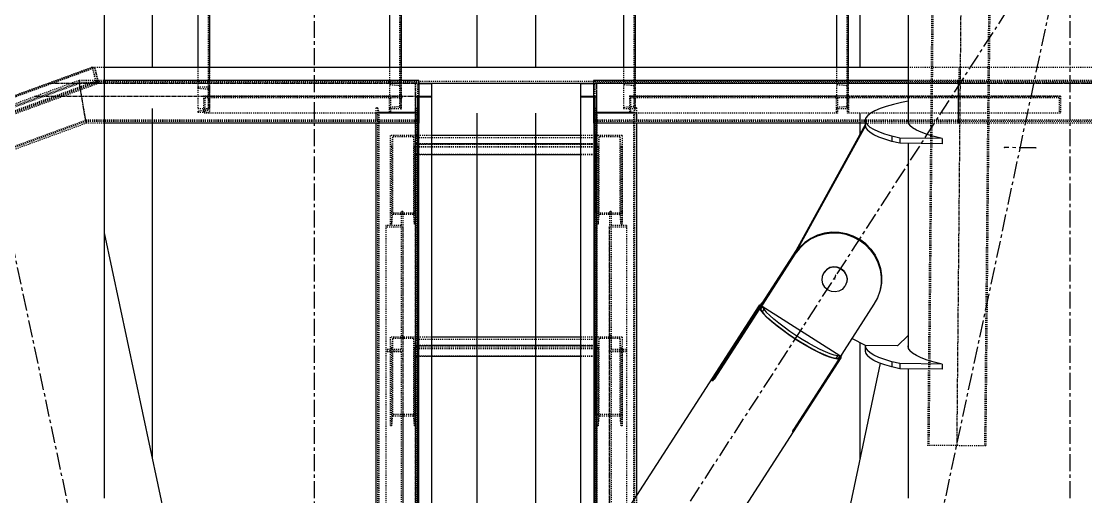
# Model space of a CAD drawing. Header units: millimetres. Extents: x 5143 to 30813, y 232 to 21408.
# Drawn here: x 11877.3 to 12377.2, y 3986.4 to 4209.4 of the extents above; entities that cross this region are included whole.
import ezdxf

# ---------------------------------------------------------------- set-up
doc = ezdxf.new("R2010")
doc.units = ezdxf.units.MM
doc.header["$LTSCALE"] = 0.25
for name, pattern in [('CENTER', [50.8, 31.75, -6.35, 6.35, -6.35]), ('XKITLINE00', [0]), ('XKITLINE02', [4, 2, -2]), ('XKITLINE03', [6, 3, -1, 1, -1])]:
    doc.linetypes.add(name, pattern=pattern)

msp = doc.modelspace()

# ---------------------------------------------------------------- linework, layer by layer
at = {"color": 8, "linetype": 'CENTER'}
for p, q in [((12370, 3985.69), (12370, 5629.8)), ((12015, 3096.7), (12015, 4763.35)), ((12015, 3440.27), (11840, 4260.27)), ((11840, 3440.27), (12370, 4260.27)), ((12195, 3440.27), (12370, 4260.27)), ((12353.9, 4150.03), (12339.07, 4150.17)), ((12259.24, 4088.39), (12259.81, 4090.32))]:
    msp.add_line(p, q, dxfattribs=at)
at = {"color": 3, "linetype": 'XKITLINE02'}
for p, q in [((12307.43, 4489.61), (12303, 4010.44)), ((12308.03, 4489.61), (12303.6, 4010.43)), ((12334.13, 4489.37), (12329.7, 4010.19)), ((12334.73, 4489.36), (12330.3, 4010.19)), ((12160.17, 4292.28), (12160.17, 4168.28)), ((12164.97, 4292.28), (12164.97, 4168.28)), ((12165.67, 4292.28), (12165.67, 4168.28)), ((12260.17, 4292.28), (12260.17, 4168.28)), ((12264.97, 4292.28), (12264.97, 4168.28)), ((12265.67, 4292.28), (12265.67, 4168.28)), ((11960.17, 4280.28), (11960.17, 4168.27)), ((11964.97, 4280.28), (11964.97, 4168.27)), ((11965.67, 4280.28), (11965.67, 4168.27)), ((12050.17, 4280.27), (12050.17, 4168.27)), ((12054.97, 4280.27), (12054.97, 4168.27)), ((12055.67, 4280.27), (12055.67, 4168.27)), ((11910.64, 4187.81), (11656.24, 4094.91)), ((11911.7, 4187.59), (11657.83, 4094.88)), ((11911.75, 4187.58), (11657.9, 4094.88)), ((11910.59, 4187.82), (11763.8, 4134.22)), ((11910.64, 4187.81), (11910.59, 4187.82)), ((11910.59, 4187.82), (11912.38, 4180.49)), ((11916.2, 4187.77), (11910.59, 4187.77)), ((11910.64, 4187.77), (11910.59, 4187.77)), ((11910.59, 4187.77), (11912.43, 4180.27)), ((11910.64, 4187.81), (11912.25, 4181.31)), ((11910.64, 4187.77), (11912.3, 4181.12)), ((11911.64, 4187.77), (11913.24, 4181.12)), ((11911.69, 4187.77), (11913.53, 4180.27)), ((11911.75, 4187.58), (11911.7, 4187.59)), ((11911.7, 4187.59), (11913.25, 4181.1)), ((11911.75, 4187.58), (11913.53, 4180.25)), ((12318.09, 4187.77), (12293.8, 4187.77)), ((12446.2, 4187.77), (12317.67, 4187.77)), ((12317.67, 4187.77), (12317.67, 4180.27)), ((12317.69, 4187.77), (12317.7, 4181.12)), ((12318.08, 4187.77), (12318.06, 4181.12)), ((12446.2, 4187.77), (12318.08, 4187.77)), ((12318.09, 4187.77), (12318.08, 4187.77)), ((12318.09, 4187.77), (12318.09, 4180.27)), ((12318.09, 4187.77), (12318.09, 4180.27)), ((12318.09, 4187.77), (12318.09, 4180.27)), ((11904.49, 4180.19), (11649.65, 4087.12)), ((11904.64, 4180.82), (11650.08, 4087.84)), ((11912.25, 4181.31), (11657.36, 4088.23)), ((11912.38, 4180.49), (11657.38, 4087.37)), ((11913.25, 4181.1), (11658.86, 4088.2)), ((11913.53, 4180.25), (11659.12, 4087.35)), ((11904.49, 4181.67), (11763.8, 4130.28)), ((12064, 4181.58), (11904.22, 4181.58)), ((11904.22, 4181.58), (11907.59, 4161.58)), ((11904.22, 4181.57), (11907.61, 4161.52)), ((11904.49, 4181.67), (11904.64, 4180.82)), ((11904.64, 4180.82), (11904.49, 4180.19)), ((11904.66, 4180.73), (11904.49, 4180.2)), ((11904.49, 4180.2), (11907.39, 4162.96)), ((12064, 4180.2), (11904.49, 4180.2)), ((11904.49, 4180.19), (11907.41, 4162.91)), ((11904.51, 4181.58), (11904.66, 4180.73)), ((12064, 4180.73), (11904.66, 4180.73)), ((11913.25, 4181.1), (11912.25, 4181.31)), ((12318.09, 4181.12), (11912.3, 4181.12)), ((11913.53, 4180.25), (11912.38, 4180.49)), ((12064, 4180.27), (11912.43, 4180.27)), ((11913.53, 4180.27), (11912.43, 4180.27)), ((12050.17, 4180.27), (12050.17, 4179.59)), ((12055.67, 4180.27), (12050.17, 4180.27)), ((12055.67, 4180.27), (12055.67, 4168.27)), ((12062.5, 4180.27), (12062.5, 3025.09)), ((12070, 4180.27), (12062.5, 4180.27)), ((12062.5, 4180.27), (12062.5, 4173.79)), ((12064, 4179.84), (12063.35, 4179.83)), ((12063.35, 4179.83), (12063.35, 3024.64)), ((12063.35, 4179.83), (12063.35, 4174.23)), ((12070, 4180.27), (12070, 4180)), ((12147.5, 4180.27), (12140, 4180.27)), ((12140, 4180.27), (12140, 4180)), ((12317.43, 4180.73), (12146, 4180.73)), ((12318.09, 4180.27), (12146, 4180.27)), ((12317.36, 4180.2), (12146, 4180.2)), ((12146.65, 4179.83), (12146, 4179.84)), ((12146.65, 4179.83), (12146.65, 4174.23)), ((12146.65, 4179.83), (12146.65, 3024.64)), ((12147.5, 4180.27), (12147.5, 4173.79)), ((12147.5, 4180.27), (12147.5, 3025.09)), ((12160.17, 4180.28), (12160.17, 4179.6)), ((12165.67, 4180.28), (12160.17, 4180.28)), ((12165.67, 4180.28), (12165.67, 4168.28)), ((12260.17, 4180.28), (12260.17, 4179.6)), ((12265.67, 4180.28), (12260.17, 4180.28)), ((12265.67, 4180.28), (12265.67, 4168.28)), ((12317.43, 4181.58), (12293.8, 4181.58)), ((12317.43, 4181.58), (12317.35, 4181.58)), ((12317.35, 4181.58), (12317.35, 4161.58)), ((12480.92, 4181.58), (12317.35, 4181.58)), ((12317.35, 4181.58), (12317.35, 4161.58)), ((12317.43, 4180.73), (12317.36, 4180.2)), ((12317.43, 4180.73), (12317.36, 4180.2)), ((12317.36, 4180.2), (12317.36, 4162.96)), ((12479.55, 4180.2), (12317.36, 4180.2)), ((12317.36, 4180.2), (12317.36, 4162.96)), ((12317.43, 4181.58), (12317.43, 4180.73)), ((12317.43, 4181.58), (12317.43, 4180.73)), ((12480.22, 4180.73), (12317.43, 4180.73)), ((12491.24, 4180.27), (12317.67, 4180.27)), ((12491.06, 4181.12), (12317.7, 4181.12)), ((12318.09, 4181.12), (12318.09, 4181.12)), ((12318.09, 4180.27), (12318.09, 4180.27)), ((11960.17, 4178.56), (11960.17, 4177.88)), ((11965.67, 4178.56), (11960.17, 4178.56)), ((11964.97, 4177.5), (11960.17, 4177.88)), ((11964.97, 4177.5), (11964.97, 4167.62)), ((11965.67, 4178.56), (11965.67, 4166.56)), ((12054.97, 4179.21), (12050.17, 4179.59)), ((12054.97, 4179.21), (12054.97, 4169.34)), ((12164.97, 4179.21), (12160.17, 4179.6)), ((12164.97, 4179.21), (12164.97, 4169.34)), ((12264.97, 4179.21), (12260.17, 4179.6)), ((12264.97, 4179.21), (12264.97, 4169.34)), ((12056.11, 4174.29), (11962.92, 4174.29)), ((11962.92, 4174.29), (11962.92, 4166.29)), ((12056.11, 4173.49), (11963.53, 4173.49)), ((11963.53, 4173.49), (11963.53, 4166.29)), ((11969.03, 4174.29), (11969.03, 4173.49)), ((12050.01, 4174.29), (12050.01, 4166.29)), ((12050.62, 4173.49), (12050.62, 4166.29)), ((12056.11, 4174.29), (12056.11, 4173.49)), ((12062.5, 4173.79), (12062.5, 3018.6)), ((12064, 4173.79), (12062.5, 4173.79)), ((12063.35, 4174.23), (12063.35, 3019.05)), ((12064, 4174.22), (12063.35, 4174.23)), ((12070, 4174.06), (12070, 4173.79)), ((12070, 4174.06), (12070, 3024.82)), ((12140, 4174.06), (12140, 3024.82)), ((12146.65, 4174.23), (12146, 4174.22)), ((12147.5, 4173.79), (12146, 4173.79)), ((12146.65, 4174.23), (12146.65, 3019.05)), ((12147.5, 4173.79), (12147.5, 3018.6)), ((12265.82, 4174.29), (12162.92, 4174.29)), ((12162.92, 4174.29), (12162.92, 4166.29)), ((12265.82, 4173.49), (12163.5, 4173.49)), ((12163.5, 4173.49), (12163.5, 4166.29)), ((12168.74, 4174.29), (12168.74, 4173.49)), ((12260.01, 4174.29), (12260.01, 4166.29)), ((12365.37, 4174.29), (12260.08, 4174.29)), ((12260.08, 4174.29), (12260.08, 4173.49)), ((12364.8, 4173.49), (12260.08, 4173.49)), ((12359.69, 4173.49), (12260.08, 4173.49)), ((12260.59, 4173.49), (12260.59, 4166.29)), ((12265.19, 4173.49), (12265.19, 4166.29)), ((12265.76, 4174.29), (12265.76, 4166.29)), ((12265.82, 4174.29), (12265.82, 4173.49)), ((12359.69, 4174.29), (12359.69, 4173.49)), ((12364.8, 4173.49), (12364.8, 4166.29)), ((12365.37, 4174.29), (12365.37, 4166.29)), ((11965.67, 4168.27), (11960.17, 4168.27)), ((11964.97, 4167.62), (11960.17, 4167.24)), ((11960.17, 4167.24), (11960.17, 4166.56)), ((11965.67, 4166.56), (11960.17, 4166.56)), ((12050.62, 4166.29), (11962.92, 4166.29)), ((12044.65, 4168.77), (12043.8, 4168.77)), ((12043.8, 4168.77), (12043.8, 4166.73)), ((12044.65, 4168.77), (12045.15, 4166.73)), ((12044.65, 4168.77), (12044.65, 3002.41)), ((12045.18, 4166.61), (12045.18, 3000.84)), ((12054.97, 4169.34), (12050.17, 4168.95)), ((12050.17, 4168.95), (12050.17, 4168.27)), ((12055.67, 4168.27), (12050.17, 4168.27)), ((12055.67, 4168.27), (12050.17, 4168.27)), ((12062.42, 4166.61), (12062.42, 3000.84)), ((12062.95, 4168.77), (12062.45, 4166.73)), ((12063.8, 4168.77), (12062.95, 4168.77)), ((12062.95, 4168.77), (12062.95, 3002.41)), ((12063.8, 4168.77), (12063.8, 4166.73)), ((12147.05, 4168.77), (12146.2, 4168.77)), ((12146.2, 4168.77), (12146.2, 4166.73)), ((12147.05, 4168.77), (12147.55, 4166.73)), ((12147.05, 4168.77), (12147.05, 3002.41)), ((12147.58, 4166.61), (12147.58, 3000.84)), ((12164.97, 4169.34), (12160.17, 4168.96)), ((12160.17, 4168.96), (12160.17, 4168.28)), ((12165.67, 4168.28), (12160.17, 4168.28)), ((12165.67, 4168.28), (12160.17, 4168.28)), ((12260.59, 4166.29), (12162.92, 4166.29)), ((12164.82, 4166.61), (12164.82, 3000.84)), ((12165.35, 4168.77), (12164.85, 4166.73)), ((12166.2, 4168.77), (12165.35, 4168.77)), ((12165.35, 4168.77), (12165.35, 3002.41)), ((12166.2, 4168.77), (12166.2, 4166.73)), ((12264.97, 4169.34), (12260.17, 4168.96)), ((12260.17, 4168.96), (12260.17, 4168.28)), ((12265.67, 4168.28), (12260.17, 4168.28)), ((12265.67, 4168.28), (12260.17, 4168.28)), ((12365.37, 4166.29), (12265.19, 4166.29)), ((11907.41, 4162.91), (11653.2, 4070.06)), ((11907.74, 4162.47), (11653.84, 4069.73)), ((11907.89, 4161.62), (11735.47, 4098.64)), ((11907.39, 4162.96), (11907.74, 4162.43)), ((12064, 4162.96), (11907.39, 4162.96)), ((11907.41, 4162.91), (11907.74, 4162.47)), ((11916.2, 4161.58), (11907.59, 4161.58)), ((11907.74, 4162.47), (11907.89, 4161.62)), ((11907.74, 4162.43), (11907.89, 4161.58)), ((12064, 4162.43), (11907.74, 4162.43)), ((12043.8, 4162.98), (12043.8, 4161.58)), ((12043.8, 4162.98), (12043.8, 4161.58)), ((12063.8, 4162.98), (12063.8, 3828.57)), ((12063.8, 4162.98), (12063.8, 4161.58)), ((12317.36, 4162.96), (12146, 4162.96)), ((12317.43, 4162.43), (12146, 4162.43)), ((12146.2, 4162.98), (12146.2, 4161.58)), ((12146.2, 4162.98), (12146.2, 4161.58)), ((12166.2, 4162.98), (12166.2, 3987)), ((12166.2, 4162.98), (12166.2, 4161.58)), ((12317.43, 4161.58), (12273.71, 4161.58)), ((12317.43, 4161.58), (12317.35, 4161.58)), ((12446.2, 4161.58), (12317.35, 4161.58)), ((12317.36, 4162.96), (12317.43, 4162.43)), ((12462.18, 4162.96), (12317.36, 4162.96)), ((12317.36, 4162.96), (12317.43, 4162.43)), ((12317.43, 4162.43), (12317.43, 4161.58)), ((12461.79, 4162.43), (12317.43, 4162.43)), ((12317.43, 4162.43), (12317.43, 4161.58)), ((12050.5, 4155.79), (12050.5, 4150.59)), ((12062.5, 4155.79), (12050.5, 4155.79)), ((12050.5, 4155.79), (12050.5, 4114.25)), ((12051.56, 4155.13), (12051.18, 4150.59)), ((12061.43, 4155.13), (12051.56, 4155.13)), ((12051.56, 4155.13), (12051.56, 4118.79)), ((12061.43, 4155.13), (12061.82, 4150.59)), ((12061.43, 4155.13), (12061.43, 4118.79)), ((12062.5, 4155.79), (12062.5, 4146.7)), ((12070, 4155.79), (12062.5, 4155.79)), ((12062.5, 4155.79), (12062.5, 4150.59)), ((12062.5, 4155.79), (12062.5, 4114.25)), ((12147.5, 4155.79), (12140, 4155.79)), ((12147.5, 4155.79), (12147.5, 4146.7)), ((12147.5, 4155.79), (12147.5, 4119.45)), ((12147.5, 4155.79), (12147.5, 4150.59)), ((12159.5, 4155.79), (12147.5, 4155.79)), ((12148.56, 4155.13), (12148.18, 4150.59)), ((12148.56, 4155.13), (12148.56, 4118.79)), ((12158.43, 4155.13), (12148.56, 4155.13)), ((12158.43, 4155.13), (12158.43, 4118.79)), ((12158.43, 4155.13), (12158.82, 4150.59)), ((12159.5, 4155.79), (12159.5, 4119.45)), ((12159.5, 4155.79), (12159.5, 4150.59)), ((12051.18, 4150.59), (12050.5, 4150.59)), ((12051.18, 4150.59), (12051.18, 4114.25)), ((12062.5, 4150.59), (12061.82, 4150.59)), ((12061.82, 4150.59), (12061.82, 4114.25)), ((12147.5, 4154.78), (12062.5, 4154.78)), ((12070, 4151.9), (12062.5, 4151.9)), ((12147.5, 4151.58), (12062.5, 4151.58)), ((12147.5, 4150.59), (12062.5, 4150.59)), ((12147.5, 4150.37), (12062.5, 4150.37)), ((12147.5, 4151.9), (12140, 4151.9)), ((12147.5, 4150.59), (12147.5, 4114.25)), ((12148.18, 4150.59), (12147.5, 4150.59)), ((12148.18, 4150.59), (12148.18, 4114.25)), ((12158.82, 4150.59), (12158.82, 4114.25)), ((12159.5, 4150.59), (12158.82, 4150.59)), ((12159.5, 4150.59), (12159.5, 4114.25)), ((12147.5, 4146.92), (12062.5, 4146.92)), ((12070, 4146.7), (12062.5, 4146.7)), ((12147.5, 4146.7), (12140, 4146.7)), ((12056.5, 4120.16), (12055.7, 4120.16)), ((12055.7, 4120.16), (12055.7, 4113.6)), ((12055.7, 4120.16), (12055.7, 4055.44)), ((12056.5, 4120.16), (12056.5, 4112.87)), ((12056.5, 4120.16), (12056.5, 4054.71)), ((12153.5, 4120.16), (12153.5, 4054.71)), ((12154.3, 4120.16), (12153.5, 4120.16)), ((12154.3, 4120.16), (12154.3, 4055.44)), ((12062.5, 4119.45), (12050.5, 4119.45)), ((12051.56, 4118.79), (12051.18, 4114.25)), ((12061.43, 4118.79), (12051.56, 4118.79)), ((12061.43, 4118.79), (12061.82, 4114.25)), ((12147.5, 4119.45), (12147.5, 4114.25)), ((12159.5, 4119.45), (12147.5, 4119.45)), ((12148.56, 4118.79), (12148.18, 4114.25)), ((12158.43, 4118.79), (12148.56, 4118.79)), ((12158.43, 4118.79), (12158.82, 4114.25)), ((12159.5, 4119.45), (12159.5, 4114.25)), ((12055.7, 4113.6), (12048.5, 4113.6)), ((12048.5, 4113.6), (12048.5, 4112.87)), ((12048.5, 4113.6), (12048.5, 4054.71)), ((12056.5, 4112.87), (12048.5, 4112.87)), ((12051.18, 4114.25), (12050.5, 4114.25)), ((12062.5, 4114.25), (12061.82, 4114.25)), ((12148.18, 4114.25), (12147.5, 4114.25)), ((12161.5, 4112.87), (12153.5, 4112.87)), ((12161.5, 4113.6), (12154.3, 4113.6)), ((12159.5, 4114.25), (12158.82, 4114.25)), ((12161.5, 4113.6), (12161.5, 4054.71)), ((12050.5, 4061.2), (12050.5, 4056)), ((12062.5, 4061.2), (12050.5, 4061.2)), ((12050.5, 4061.2), (12050.5, 4019.66)), ((12051.56, 4060.54), (12051.18, 4056)), ((12061.43, 4060.54), (12051.56, 4060.54)), ((12051.56, 4060.54), (12051.56, 4024.2)), ((12056.5, 4062), (12055.7, 4062)), ((12061.43, 4060.54), (12061.82, 4056)), ((12061.43, 4060.54), (12061.43, 4024.2)), ((12062.5, 4061.2), (12062.5, 4052.11)), ((12070, 4061.2), (12062.5, 4061.2)), ((12062.5, 4061.2), (12062.5, 4056)), ((12062.5, 4061.2), (12062.5, 4019.66)), ((12147.5, 4060.19), (12062.5, 4060.19)), ((12147.5, 4061.2), (12140, 4061.2)), ((12147.5, 4061.2), (12147.5, 4052.11)), ((12147.5, 4061.2), (12147.5, 4024.86)), ((12147.5, 4061.2), (12147.5, 4056)), ((12159.5, 4061.2), (12147.5, 4061.2)), ((12148.56, 4060.54), (12148.18, 4056)), ((12148.56, 4060.54), (12148.56, 4024.2)), ((12158.43, 4060.54), (12148.56, 4060.54)), ((12153.5, 4062), (12153.5, 4054.71)), ((12154.3, 4062), (12153.5, 4062)), ((12154.3, 4062), (12154.3, 4055.44)), ((12158.43, 4060.54), (12158.43, 4024.2)), ((12158.43, 4060.54), (12158.82, 4056)), ((12159.5, 4061.2), (12159.5, 4024.86)), ((12159.5, 4061.2), (12159.5, 4056)), ((12055.7, 4055.44), (12048.5, 4055.44)), ((12051.18, 4056), (12050.5, 4056)), ((12051.18, 4056), (12051.18, 4019.66)), ((12062.5, 4056), (12061.82, 4056)), ((12061.82, 4056), (12061.82, 4019.66)), ((12070, 4057.31), (12062.5, 4057.31)), ((12147.5, 4056.99), (12062.5, 4056.99)), ((12147.5, 4056), (12062.5, 4056)), ((12147.5, 4055.78), (12062.5, 4055.78)), ((12147.5, 4057.31), (12140, 4057.31)), ((12147.5, 4056), (12147.5, 4019.66)), ((12148.18, 4056), (12147.5, 4056)), ((12148.18, 4056), (12148.18, 4019.66)), ((12161.5, 4055.44), (12154.3, 4055.44)), ((12158.82, 4056), (12158.82, 4019.66)), ((12159.5, 4056), (12158.82, 4056)), ((12159.5, 4056), (12159.5, 4019.66)), ((12161.5, 4055.44), (12161.5, 4054.71)), ((12048.5, 4054.71), (12048.5, 4054.34)), ((12056.5, 4054.71), (12048.5, 4054.71)), ((12048.5, 4054.71), (12048.5, 3928.82)), ((12056.5, 4054.71), (12048.5, 4054.71)), ((12055.7, 4054.34), (12048.5, 4054.34)), ((12055.7, 4054.34), (12055.7, 4051)), ((12055.7, 4054.34), (12055.7, 3925.49)), ((12056.5, 4051), (12055.7, 4051)), ((12056.5, 4054.71), (12056.5, 3925.49)), ((12147.5, 4052.33), (12062.5, 4052.33)), ((12070, 4052.11), (12062.5, 4052.11)), ((12147.5, 4052.11), (12140, 4052.11)), ((12153.5, 4054.71), (12153.5, 3925.49)), ((12161.5, 4054.71), (12153.5, 4054.71)), ((12161.5, 4054.71), (12153.5, 4054.71)), ((12154.3, 4051), (12153.5, 4051)), ((12154.3, 4054.34), (12154.3, 3925.49)), ((12161.5, 4054.34), (12154.3, 4054.34)), ((12161.5, 4054.71), (12161.5, 3928.82)), ((12062.5, 4024.86), (12050.5, 4024.86)), ((12056.5, 4024.86), (12056.5, 3929.19)), ((12147.5, 4024.86), (12147.5, 4019.66)), ((12159.5, 4024.86), (12147.5, 4024.86)), ((12159.5, 4024.86), (12159.5, 4019.66)), ((12051.56, 4024.2), (12051.18, 4019.66)), ((12061.43, 4024.2), (12051.56, 4024.2)), ((12061.43, 4024.2), (12061.82, 4019.66)), ((12148.56, 4024.2), (12148.18, 4019.66)), ((12158.43, 4024.2), (12148.56, 4024.2)), ((12158.43, 4024.2), (12158.82, 4019.66)), ((12051.18, 4019.66), (12050.5, 4019.66)), ((12062.5, 4019.66), (12061.82, 4019.66)), ((12148.18, 4019.66), (12147.5, 4019.66)), ((12159.5, 4019.66), (12158.82, 4019.66)), ((12330.3, 4010.19), (12303, 4010.44)), ((12330.3, 4010.19), (12329.96, 4010.19)), ((12166.2, 3987), (12166.2, 3902.93))]:
    msp.add_line(p, q, dxfattribs=at)
at = {"color": 1, "linetype": 'XKITLINE03'}
for p, q in [((12321.08, 4489.49), (12316.65, 4010.31)), ((12165.67, 4168.28), (12165.67, 4292.28)), ((12265.67, 4168.28), (12265.67, 4292.28)), ((11965.67, 4168.27), (11965.67, 4280.28)), ((12055.67, 4168.27), (12055.67, 4280.27)), ((12318.09, 4180.27), (11890.25, 4180.27)), ((12062.5, 3025.09), (12062.5, 4180.27)), ((12147.5, 4180.27), (12147.5, 3025.09)), ((13535, 4180.27), (12318.09, 4180.27)), ((11883.46, 4174.28), (12064, 4174.28)), ((11962.92, 4174.29), (12050.01, 4174.29)), ((12162.92, 4174.29), (12260.01, 4174.29)), ((12265.76, 4174.29), (12365.37, 4174.29)), ((12062.5, 4155.79), (12062.5, 4119.45)), ((12147.5, 4119.45), (12147.5, 4155.79)), ((12062.5, 4151.9), (12147.5, 4151.9)), ((12056.5, 4112.87), (12056.5, 4054.71)), ((12153.5, 4054.71), (12153.5, 4112.87)), ((12062.5, 4061.2), (12062.5, 4024.86)), ((12147.5, 4024.86), (12147.5, 4061.2)), ((12062.5, 4057.31), (12147.5, 4057.31)), ((12056.5, 4054.71), (12056.5, 3929.19)), ((12153.5, 3929.19), (12153.5, 4054.71))]:
    msp.add_line(p, q, dxfattribs=at)
at = {"color": 7, "linetype": 'XKITLINE00'}
for p, q in [((11960.17, 4237.75), (11960.17, 4187.77)), ((11965.67, 4237.82), (11965.67, 4187.77)), ((12050.17, 4237.42), (12050.17, 4187.77)), ((12055.67, 4237.42), (12055.67, 4187.77)), ((12160.17, 4237.42), (12160.17, 4187.77)), ((12165.67, 4237.42), (12165.67, 4187.77)), ((12260.17, 4232.45), (12260.17, 4187.77)), ((12265.67, 4229.63), (12265.67, 4187.77)), ((12293.8, 4187.77), (11916.2, 4187.77)), ((12064, 4181.58), (11916.2, 4181.58)), ((12064, 4181.58), (12064, 4161.58)), ((12146, 4180.27), (12064, 4180.27)), ((12070, 4180), (12064, 4179.84)), ((12070, 4180.27), (12070, 4174.06)), ((12140, 4180.27), (12140, 4180)), ((12146, 4179.84), (12140, 4180)), ((12140, 4180), (12140, 4174.06)), ((12146, 4181.58), (12146, 4161.58)), ((12293.8, 4181.58), (12146, 4181.58)), ((12070, 4174.06), (12064, 4174.22)), ((12070, 4173.79), (12064, 4173.79)), ((12070, 4174.06), (12070, 3838.17)), ((12146, 4174.22), (12140, 4174.06)), ((12140, 4174.06), (12140, 4173.79)), ((12146, 4173.79), (12140, 4173.79)), ((12140, 4173.79), (12140, 3946.47)), ((12043.8, 4166.73), (12043.8, 4162.98)), ((12063.8, 4166.34), (12043.8, 4166.34)), ((12045.15, 4166.73), (12045.18, 4166.61)), ((12062.42, 4166.61), (12045.18, 4166.61)), ((12062.45, 4166.73), (12062.42, 4166.61)), ((12063.8, 4166.73), (12063.8, 4162.98)), ((12146.2, 4166.73), (12146.2, 4162.98)), ((12166.2, 4166.34), (12146.2, 4166.34)), ((12147.55, 4166.73), (12147.58, 4166.61)), ((12164.82, 4166.61), (12147.58, 4166.61)), ((12164.85, 4166.73), (12164.82, 4166.61)), ((12166.2, 4166.73), (12166.2, 4162.98)), ((12064, 4161.58), (11916.2, 4161.58)), ((12043.8, 4161.58), (12043.8, 3797.63)), ((12063.8, 4161.58), (12063.8, 3828.57)), ((12273.71, 4161.58), (12146, 4161.58)), ((12146.2, 4161.58), (12146.2, 3956.06)), ((12166.2, 4161.58), (12166.2, 3987)), ((12140, 4155.79), (12070, 4155.79)), ((12140, 4151.9), (12070, 4151.9)), ((12140, 4146.7), (12070, 4146.7)), ((12140, 4061.2), (12070, 4061.2)), ((12140, 4057.31), (12070, 4057.31)), ((12140, 4052.11), (12070, 4052.11))]:
    msp.add_line(p, q, dxfattribs=at)
at = {"color": 8, "linetype": 'XKITLINE00'}
for p, q in [((12091.2, 4236.69), (12091.2, 4187.77)), ((12118.8, 4236.69), (12118.8, 4187.77)), ((11938.8, 4226.8), (11938.8, 4187.77)), ((12271.2, 4226.8), (12271.2, 4187.77)), ((11916.2, 4214.81), (11916.2, 3985.69)), ((12293.8, 4214.81), (12293.8, 4162.21)), ((11938.8, 4180.27), (11938.8, 4180)), ((12091.2, 4180.27), (12091.2, 4180)), ((12118.8, 4180.27), (12118.8, 4180)), ((12271.2, 4180.27), (12271.2, 4180)), ((12286.94, 4170.4), (12283.56, 4169.45)), ((12290.77, 4171.31), (12286.94, 4170.4)), ((12293.8, 4171.91), (12290.77, 4171.31)), ((11938.8, 4168.57), (11938.8, 4004.3)), ((12091.2, 4166.29), (12091.2, 3870.96)), ((12118.8, 4166.29), (12118.8, 3913.66)), ((12271.2, 4166.29), (12271.2, 4156.21)), ((12274.9, 4165.23), (12274.04, 4164.12)), ((12276.3, 4166.33), (12274.9, 4165.23)), ((12278.22, 4167.41), (12276.3, 4166.33)), ((12280.64, 4168.45), (12278.22, 4167.41)), ((12283.56, 4169.45), (12280.64, 4168.45)), ((12273.73, 4160.4), (12240.25, 4099.73)), ((12273.71, 4160.76), (12240.33, 4100.28)), ((12274.04, 4164.12), (12273.71, 4163)), ((12273.71, 4163), (12273.71, 4160.54)), ((12273.71, 4163), (12273.92, 4161.87)), ((12273.71, 4160.54), (12273.92, 4159.41)), ((12273.92, 4161.87), (12274.67, 4160.76)), ((12275.95, 4159.65), (12274.67, 4160.76)), ((12293.8, 4163.2), (12293.68, 4162.82)), ((12293.68, 4162.82), (12293.89, 4161.69)), ((12293.89, 4161.69), (12294.64, 4160.58)), ((12295.92, 4159.47), (12294.64, 4160.58)), ((12273.92, 4159.41), (12274.67, 4158.29)), ((12275.95, 4157.19), (12274.67, 4158.29)), ((12277.75, 4158.57), (12275.95, 4159.65)), ((12277.75, 4156.11), (12275.95, 4157.19)), ((12280.06, 4157.53), (12277.75, 4158.57)), ((12280.06, 4155.06), (12277.75, 4156.11)), ((12282.87, 4156.51), (12280.06, 4157.53)), ((12282.87, 4154.05), (12280.06, 4155.06)), ((12286.15, 4155.55), (12282.87, 4156.51)), ((12286.15, 4155.55), (12286.15, 4153.09)), ((12289.88, 4154.63), (12286.15, 4155.55)), ((12297.72, 4158.39), (12295.92, 4159.47)), ((12300.03, 4157.35), (12297.72, 4158.39)), ((12302.84, 4156.33), (12300.03, 4157.35)), ((12306.12, 4155.37), (12302.84, 4156.33)), ((12309.86, 4154.45), (12306.12, 4155.37)), ((12286.15, 4153.09), (12282.87, 4154.05)), ((12289.88, 4152.17), (12286.15, 4153.09)), ((12289.88, 4154.63), (12289.88, 4152.17)), ((12309.86, 4154.45), (12289.88, 4154.63)), ((12309.86, 4151.99), (12289.88, 4152.17)), ((12293.8, 4152.14), (12293.8, 4056.38)), ((12309.86, 4154.45), (12309.86, 4151.99)), ((11916.2, 4110.19), (11968.61, 3864.57)), ((12254.56, 4110.01), (12251.27, 4109.04)), ((12257.84, 4110.02), (12254.43, 4109.57)), ((12257.97, 4110.46), (12254.56, 4110.01)), ((12261.29, 4109.94), (12257.84, 4110.02)), ((12261.42, 4110.38), (12257.97, 4110.46)), ((12264.69, 4109.33), (12261.29, 4109.94)), ((12264.82, 4109.77), (12261.42, 4110.38)), ((12245.22, 4105.2), (12242.75, 4102.85)), ((12245.35, 4105.64), (12242.88, 4103.29)), ((12248.04, 4107.13), (12245.22, 4105.2)), ((12248.17, 4107.57), (12245.35, 4105.64)), ((12251.14, 4108.6), (12248.04, 4107.13)), ((12251.27, 4109.04), (12248.17, 4107.57)), ((12254.43, 4109.57), (12251.14, 4108.6)), ((12267.95, 4108.2), (12264.69, 4109.33)), ((12268.08, 4108.64), (12264.82, 4109.77)), ((12271, 4106.59), (12267.95, 4108.2)), ((12271.13, 4107.02), (12268.08, 4108.64)), ((12273.76, 4104.52), (12271, 4106.59)), ((12273.89, 4104.96), (12271.13, 4107.02)), ((12273.89, 4104.96), (12276.29, 4102.5)), ((12240.81, 4100.59), (12202.87, 4041.88)), ((12240.68, 4100.15), (12224.11, 4074.52)), ((12241.25, 4102.08), (12225.23, 4077.3)), ((12240.87, 4101.26), (12225.34, 4077.23)), ((12240.33, 4100.28), (12239.69, 4098.86)), ((12240.33, 4100.28), (12240.1, 4099.49)), ((12242.75, 4102.85), (12240.68, 4100.15)), ((12240.81, 4100.59), (12240.68, 4100.15)), ((12242.88, 4103.29), (12240.81, 4100.59)), ((12241.25, 4102.08), (12241.16, 4101.78)), ((12241.52, 4102.44), (12241.25, 4102.08)), ((12242.88, 4103.29), (12242.75, 4102.85)), ((12273.76, 4104.52), (12276.16, 4102.06)), ((12276.16, 4102.06), (12278.14, 4099.26)), ((12276.29, 4102.5), (12278.27, 4099.7)), ((12278.14, 4099.26), (12279.66, 4096.2)), ((12278.27, 4099.7), (12279.79, 4096.64)), ((12279.66, 4096.2), (12280.68, 4092.94)), ((12279.79, 4096.64), (12280.81, 4093.38)), ((12254.13, 4091.17), (12253.44, 4089.6)), ((12254.17, 4091.31), (12253.48, 4089.74)), ((12254.4, 4091.59), (12254.13, 4091.17)), ((12254.17, 4091.31), (12254.13, 4091.17)), ((12254.44, 4091.73), (12254.17, 4091.31)), ((12255.56, 4092.87), (12254.4, 4091.59)), ((12254.44, 4091.73), (12254.4, 4091.59)), ((12255.6, 4093.01), (12254.44, 4091.73)), ((12257.06, 4093.74), (12255.56, 4092.87)), ((12257.1, 4093.88), (12255.6, 4093.01)), ((12258.77, 4094.1), (12257.06, 4093.74)), ((12258.81, 4094.24), (12257.1, 4093.88)), ((12260.51, 4093.92), (12258.77, 4094.1)), ((12260.55, 4094.06), (12258.81, 4094.24)), ((12262.12, 4093.23), (12260.51, 4093.92)), ((12262.16, 4093.37), (12260.55, 4094.06)), ((12262.16, 4093.37), (12262.12, 4093.23)), ((12262.54, 4092.96), (12262.12, 4093.23)), ((12262.58, 4093.1), (12262.16, 4093.37)), ((12262.58, 4093.1), (12262.54, 4092.96)), ((12263.85, 4091.81), (12262.54, 4092.96)), ((12263.89, 4091.95), (12262.58, 4093.1)), ((12263.85, 4091.81), (12264.74, 4090.31)), ((12263.89, 4091.95), (12264.79, 4090.45)), ((12264.74, 4090.31), (12265.13, 4088.63)), ((12264.79, 4090.45), (12265.17, 4088.77)), ((12280.68, 4092.94), (12281.17, 4089.57)), ((12280.81, 4093.38), (12281.3, 4090.01)), ((12281.3, 4090.01), (12281.25, 4086.61)), ((12253.44, 4089.6), (12253.28, 4087.88)), ((12253.28, 4087.88), (12253.66, 4086.19)), ((12253.48, 4089.74), (12253.44, 4089.6)), ((12253.66, 4086.19), (12254.55, 4084.7)), ((12264, 4084.92), (12262.85, 4083.64)), ((12264.27, 4085.33), (12264, 4084.92)), ((12264.96, 4086.91), (12264.27, 4085.33)), ((12265.13, 4088.63), (12264.96, 4086.91)), ((12265, 4087.05), (12264.96, 4086.91)), ((12265.17, 4088.77), (12265, 4087.05)), ((12281.12, 4086.18), (12280.53, 4082.83)), ((12281.25, 4086.61), (12280.66, 4083.27)), ((12281.17, 4089.57), (12281.12, 4086.18)), ((12255.86, 4083.55), (12254.55, 4084.7)), ((12256.29, 4083.28), (12255.86, 4083.55)), ((12257.89, 4082.59), (12256.29, 4083.28)), ((12259.63, 4082.41), (12257.89, 4082.59)), ((12261.34, 4082.77), (12259.63, 4082.41)), ((12262.85, 4083.64), (12261.34, 4082.77)), ((12280.53, 4082.83), (12279.41, 4079.63)), ((12280.66, 4083.27), (12280.53, 4082.83)), ((12223.68, 4075.94), (11947.92, 3649.3)), ((12223.75, 4075.29), (12202.37, 4042.22)), ((12224.04, 4076.31), (12223.68, 4075.94)), ((12223.68, 4075.94), (12223.75, 4075.29)), ((12224.25, 4074.98), (12223.75, 4075.29)), ((12224.35, 4076.11), (12224.04, 4076.31)), ((12224.87, 4076.63), (12224.07, 4075.39)), ((12224.1, 4075.67), (12224.07, 4075.39)), ((12224.07, 4075.39), (12224.11, 4075.06)), ((12224.22, 4075.9), (12224.1, 4075.67)), ((12224.91, 4076.3), (12224.11, 4075.06)), ((12224.25, 4074.98), (12224.11, 4075.06)), ((12225.02, 4077.14), (12224.22, 4075.9)), ((12225.22, 4075.55), (12224.42, 4074.31)), ((12224.9, 4076.91), (12224.87, 4076.63)), ((12224.87, 4076.63), (12224.91, 4076.3)), ((12225.02, 4077.14), (12224.9, 4076.91)), ((12225.05, 4076.22), (12224.91, 4076.3)), ((12225.21, 4077.32), (12225.02, 4077.14)), ((12225.61, 4077.07), (12225.21, 4077.32)), ((12261.72, 4052.42), (12225.22, 4075.55)), ((12225.22, 4075.55), (12226, 4074.37)), ((12277.8, 4076.64), (12261.24, 4051)), ((12279.41, 4079.63), (12277.8, 4076.64)), ((12224.05, 4074.54), (12202.68, 4041.46)), ((12224.42, 4074.31), (12224.05, 4074.54)), ((12224.05, 4074.54), (12224.44, 4073.83)), ((12224.16, 4074.67), (12224.07, 4074.53)), ((12224.16, 4074.67), (12224.11, 4074.52)), ((12224.43, 4074.32), (12224.11, 4074.52)), ((12224.42, 4074.31), (12225.2, 4073.13)), ((12224.44, 4073.83), (12225.68, 4072.3)), ((12226, 4074.37), (12225.2, 4073.13)), ((12225.2, 4073.13), (12226.4, 4071.73)), ((12225.68, 4072.3), (12227.44, 4070.51)), ((12226, 4074.37), (12227.2, 4072.97)), ((12228.01, 4070.14), (12226.4, 4071.73)), ((12228.81, 4071.38), (12227.2, 4072.97)), ((12229.67, 4068.51), (12227.44, 4070.51)), ((12229.97, 4068.4), (12228.01, 4070.14)), ((12230.77, 4069.64), (12228.81, 4071.38)), ((12232.3, 4066.37), (12229.67, 4068.51)), ((12232.24, 4066.54), (12229.97, 4068.4)), ((12233.04, 4067.78), (12230.77, 4069.64)), ((12234.77, 4064.61), (12232.24, 4066.54)), ((12235.26, 4064.14), (12232.3, 4066.37)), ((12235.57, 4065.86), (12233.04, 4067.78)), ((12238.3, 4063.91), (12235.57, 4065.86)), ((12237.5, 4062.67), (12234.77, 4064.61)), ((12238.45, 4061.9), (12235.26, 4064.14)), ((12240.35, 4060.75), (12237.5, 4062.67)), ((12241.15, 4061.99), (12238.3, 4063.91)), ((12241.78, 4059.72), (12238.45, 4061.9)), ((12243.27, 4058.9), (12240.35, 4060.75)), ((12244.07, 4060.14), (12241.15, 4061.99)), ((12246.99, 4058.4), (12244.07, 4060.14)), ((12273.88, 4057.29), (12267.42, 4060.57)), ((12293.8, 4061.97), (12288.86, 4057.15)), ((12245.15, 4057.66), (12241.78, 4059.72)), ((12246.19, 4057.16), (12243.27, 4058.9)), ((12248.45, 4055.79), (12245.15, 4057.66)), ((12249.02, 4055.59), (12246.19, 4057.16)), ((12249.82, 4056.83), (12246.99, 4058.4)), ((12251.58, 4054.15), (12248.45, 4055.79)), ((12251.71, 4054.21), (12249.02, 4055.59)), ((12252.51, 4055.45), (12249.82, 4056.83)), ((12254.99, 4054.29), (12252.51, 4055.45)), ((12271.2, 4058.65), (12271.2, 4004.3)), ((12273.76, 4057.34), (12273.71, 4057.16)), ((12273.71, 4057.16), (12273.71, 4054.7)), ((12273.71, 4057.16), (12273.92, 4056.04)), ((12288.86, 4057.15), (12273.88, 4057.29)), ((12273.92, 4056.04), (12274.67, 4054.92)), ((12275.95, 4053.82), (12274.67, 4054.92)), ((12293.8, 4057.37), (12293.68, 4056.98)), ((12293.68, 4056.98), (12293.89, 4055.86)), ((12293.89, 4055.86), (12294.64, 4054.74)), ((12262.23, 4051.51), (11986.48, 3624.87)), ((12261.29, 4050.95), (12239.91, 4017.88)), ((12261.87, 4051.14), (12240.49, 4018.07)), ((12254.45, 4052.81), (12251.58, 4054.15)), ((12254.19, 4053.05), (12251.71, 4054.21)), ((12256.4, 4052.16), (12254.19, 4053.05)), ((12256.97, 4051.8), (12254.45, 4052.81)), ((12257.2, 4053.4), (12254.99, 4054.29)), ((12258.29, 4051.54), (12256.4, 4052.16)), ((12259.07, 4051.15), (12256.97, 4051.8)), ((12259.09, 4052.78), (12257.2, 4053.4)), ((12259.81, 4051.21), (12258.29, 4051.54)), ((12260.67, 4050.88), (12259.07, 4051.15)), ((12260.61, 4052.45), (12259.09, 4052.78)), ((12260.61, 4052.45), (12259.81, 4051.21)), ((12260.92, 4051.18), (12259.81, 4051.21)), ((12261.72, 4052.42), (12260.61, 4052.45)), ((12261.29, 4050.95), (12260.67, 4050.88)), ((12261.72, 4052.42), (12260.92, 4051.18)), ((12261.29, 4050.95), (12260.92, 4051.18)), ((12261.24, 4051), (12260.93, 4051.2)), ((12261.2, 4051.03), (12261.19, 4051.01)), ((12261.87, 4051.14), (12261.48, 4051.39)), ((12261.5, 4051.37), (12261.48, 4051.39)), ((12262.31, 4052.61), (12261.5, 4051.37)), ((12261.7, 4051.55), (12261.5, 4051.37)), ((12262.5, 4052.79), (12261.7, 4051.55)), ((12262.23, 4051.51), (12261.87, 4051.14)), ((12262.17, 4052.16), (12262.11, 4052.19)), ((12262.17, 4052.16), (12262.23, 4051.51)), ((12262.31, 4052.61), (12262.28, 4052.63)), ((12262.5, 4052.79), (12262.31, 4052.61)), ((12262.61, 4053.02), (12262.5, 4052.79)), ((12262.63, 4053.17), (12262.61, 4053.02)), ((12273.71, 4054.7), (12273.92, 4053.58)), ((12273.92, 4053.58), (12274.67, 4052.46)), ((12275.95, 4051.36), (12274.67, 4052.46)), ((12277.75, 4052.74), (12275.95, 4053.82)), ((12277.75, 4050.28), (12275.95, 4051.36)), ((12280.06, 4051.69), (12277.75, 4052.74)), ((12280.06, 4049.23), (12277.75, 4050.28)), ((12282.87, 4050.68), (12280.06, 4051.69)), ((12286.15, 4049.71), (12282.87, 4050.68)), ((12295.92, 4053.64), (12294.64, 4054.74)), ((12297.72, 4052.56), (12295.92, 4053.64)), ((12300.03, 4051.51), (12297.72, 4052.56)), ((12302.84, 4050.5), (12300.03, 4051.51)), ((12306.12, 4049.53), (12302.84, 4050.5)), ((12280.73, 4048.99), (12241.38, 3864.57)), ((12282.87, 4048.22), (12280.06, 4049.23)), ((12286.15, 4047.25), (12282.87, 4048.22)), ((12286.15, 4049.71), (12286.15, 4047.25)), ((12289.88, 4048.8), (12286.15, 4049.71)), ((12289.88, 4046.34), (12286.15, 4047.25)), ((12289.88, 4048.8), (12289.88, 4046.34)), ((12309.86, 4048.62), (12289.88, 4048.8)), ((12309.86, 4046.16), (12289.88, 4046.34)), ((12293.8, 4046.3), (12293.8, 3985.69)), ((12309.86, 4048.62), (12306.12, 4049.53)), ((12309.86, 4048.62), (12309.86, 4046.16)), ((12201.76, 4041.1), (12201.69, 4040.92)), ((12201.69, 4040.92), (12201.69, 4040.9)), ((12201.69, 4040.9), (12201.72, 4040.78)), ((12201.81, 4040.7), (12201.72, 4040.78)), ((12201.87, 4041.34), (12201.76, 4041.1)), ((12201.93, 4040.71), (12201.81, 4040.7)), ((12202.01, 4041.62), (12201.87, 4041.34)), ((12202.1, 4040.8), (12201.93, 4040.71)), ((12202.18, 4041.92), (12202.01, 4041.62)), ((12202.28, 4040.96), (12202.1, 4040.8)), ((12202.37, 4042.22), (12202.18, 4041.92)), ((12202.74, 4041.57), (12202.18, 4041.92)), ((12202.48, 4041.19), (12202.28, 4040.96)), ((12202.87, 4041.9), (12202.37, 4042.22)), ((12202.68, 4041.46), (12202.48, 4041.19)), ((12202.87, 4041.88), (12202.8, 4041.65)), ((12239.51, 4017.1), (12239.47, 4016.93)), ((12239.47, 4016.93), (12239.49, 4016.83)), ((12239.56, 4016.8), (12239.49, 4016.83)), ((12239.6, 4017.32), (12239.51, 4017.1)), ((12239.66, 4016.84), (12239.56, 4016.8)), ((12239.73, 4017.59), (12239.6, 4017.32)), ((12239.79, 4017.01), (12239.67, 4016.86)), ((12239.91, 4017.88), (12239.73, 4017.59)), ((12239.94, 4017.23), (12239.79, 4017.01)), ((12240.11, 4017.49), (12239.94, 4017.23)), ((12240.3, 4017.77), (12239.97, 4017.98)), ((12240.3, 4017.77), (12240.11, 4017.49)), ((12240.49, 4018.07), (12240.17, 4018.28)), ((12240.49, 4018.07), (12240.3, 4017.77))]:
    msp.add_line(p, q, dxfattribs=at)
at = {"color": 1, "linetype": 'XKITLINE00'}
for centre in [(11890.25, 4180.27), (12055.67, 4180.27), (12062.5, 4180.27), (12147.5, 4180.27), (12165.67, 4180.28), (12265.67, 4180.28), (12318.09, 4180.27), (12318.09, 4180.27), (11965.67, 4178.56), (11883.46, 4174.28), (11962.92, 4174.29), (12050.01, 4174.29), (12064, 4174.28), (12162.92, 4174.29), (12260.01, 4174.29), (12265.76, 4174.29), (12365.37, 4174.29), (11965.67, 4168.27), (12055.67, 4168.27), (12165.67, 4168.28), (12265.67, 4168.28), (12062.5, 4155.79), (12147.5, 4155.79), (12062.5, 4151.9), (12147.5, 4151.9), (12062.5, 4119.45), (12147.5, 4119.45), (12056.5, 4112.87), (12153.5, 4112.87), (12062.5, 4061.2), (12147.5, 4061.2), (12062.5, 4057.31), (12147.5, 4057.31), (12056.5, 4054.71), (12056.5, 4054.71), (12153.5, 4054.71), (12153.5, 4054.71), (12062.5, 4024.86), (12147.5, 4024.86), (12316.65, 4010.31)]:
    msp.add_circle(centre, 0.05, dxfattribs=at)
at = {"color": 8, "linetype": 'XKITLINE00'}
for centre in [(12339.07, 4150.17), (12353.9, 4150.03), (12259.81, 4090.32), (12259.24, 4088.39)]:
    msp.add_circle(centre, 0.05, dxfattribs=at)

doc.saveas('drawing.dxf')
